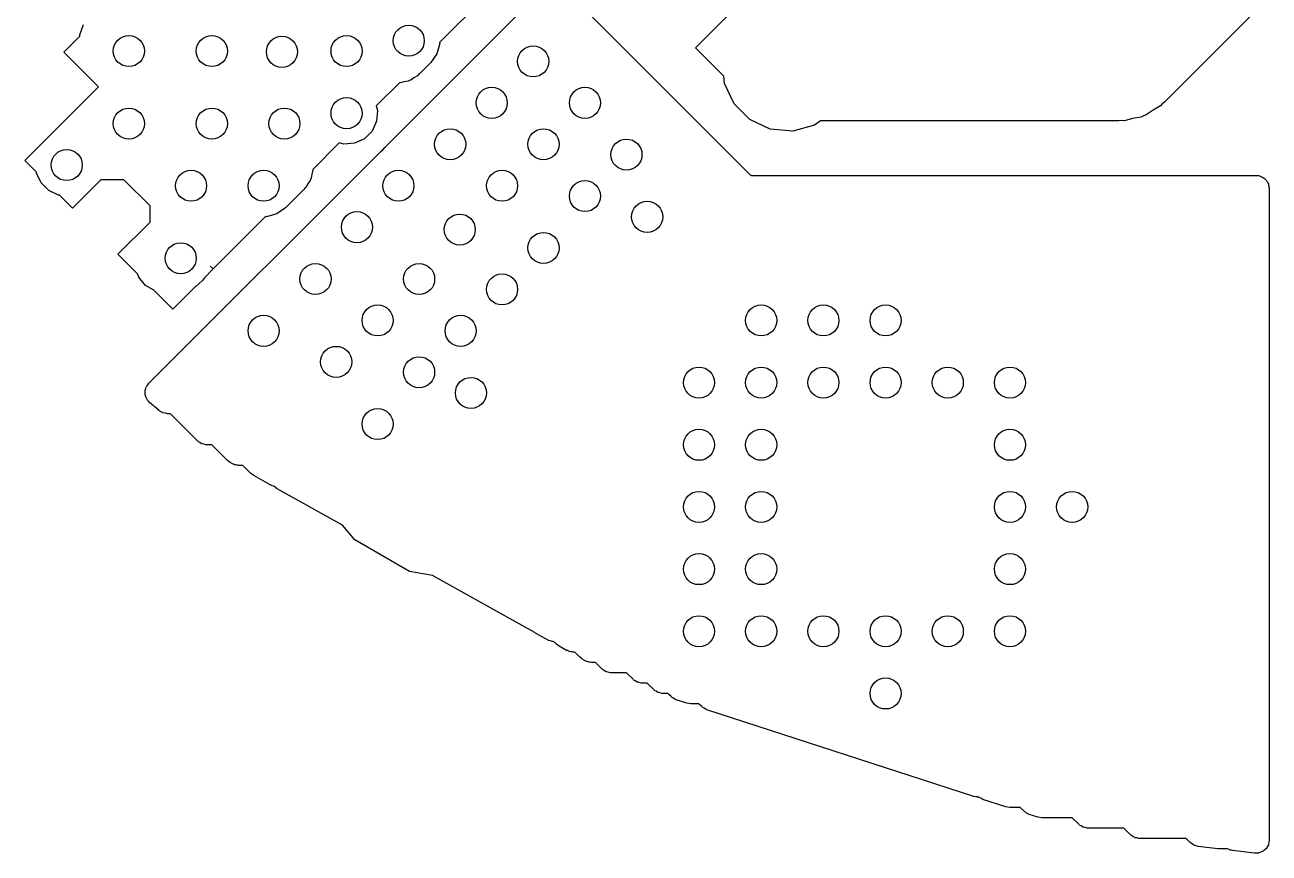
# Model space of a CAD drawing. Extents: x 76 to 124.9, y -113.7 to -66.
# Drawn here: x 84.6 to 96.6, y -113.64 to -105.65 of the extents above; entities that cross this region are included whole.
import ezdxf

# ---------------------------------------------------------------- set-up
doc = ezdxf.new("R2010")
doc.units = 0
doc.header["$MEASUREMENT"] = 0
doc.layers.add('BLACK', color=7, linetype='CONTINUOUS')

msp = doc.modelspace()

# ---------------------------------------------------------------- linework, layer by layer
at = {"layer": 'Black'}
for p, q in [((91.0668, -105.868), (91.9507, -104.984)), ((89.1718, -105.245), (88.5982, -105.819)), ((89.8, -105.3), (91.5938, -107.094)), ((88.0781, -106.822), (89.4, -105.5)), ((96.4919, -105.492), (95.5919, -106.392)), ((85.1269, -105.743), (85.1625, -105.645)), ((85.1269, -105.755), (85.1269, -105.743)), ((84.9715, -105.91), (85.1269, -105.755)), ((88.5989, -105.826), (88.5719, -105.927)), ((88.5982, -105.819), (88.5989, -105.826)), ((91.3401, -106.141), (91.0668, -105.868)), ((85.3074, -106.246), (84.9715, -105.91)), ((88.5719, -105.927), (88.5121, -106.012)), ((88.5121, -106.012), (88.4038, -106.12)), ((88.2106, -106.207), (87.9871, -106.43)), ((88.2178, -106.207), (88.2106, -106.207)), ((88.2557, -106.197), (88.2178, -106.207)), ((88.2943, -106.19), (88.2557, -106.197)), ((88.3057, -106.184), (88.2943, -106.19)), ((88.3185, -106.18), (88.3057, -106.184)), ((88.3506, -106.158), (88.3185, -106.18)), ((88.3845, -106.138), (88.3506, -106.158)), ((88.393, -106.128), (88.3845, -106.138)), ((88.4038, -106.12), (88.393, -106.128)), ((91.3463, -106.212), (91.3401, -106.141)), ((91.438, -106.408), (91.3463, -106.212)), ((84.9821, -106.571), (85.3074, -106.246)), ((87.9871, -106.43), (87.9989, -106.474)), ((91.5915, -106.562), (91.438, -106.408)), ((95.5517, -106.429), (95.481, -106.47)), ((95.5694, -106.408), (95.5517, -106.429)), ((95.5919, -106.392), (95.5694, -106.408)), ((84.5968, -106.957), (84.9821, -106.571)), ((84.9821, -106.571), (84.9821, -106.571)), ((87.9898, -106.578), (87.9457, -106.672)), ((87.9989, -106.474), (87.9898, -106.578)), ((91.7882, -106.654), (91.5915, -106.562)), ((92.2733, -106.575), (92.2141, -106.616)), ((92.8, -106.575), (92.2733, -106.575)), ((95.05, -106.575), (92.8, -106.575)), ((95.15, -106.575), (95.05, -106.575)), ((95.1771, -106.57), (95.15, -106.575)), ((95.2045, -106.573), (95.1771, -106.57)), ((95.2834, -106.551), (95.2045, -106.573)), ((95.3638, -106.537), (95.2834, -106.551)), ((95.3876, -106.524), (95.3638, -106.537)), ((95.4141, -106.516), (95.3876, -106.524)), ((95.481, -106.47), (95.4141, -106.516)), ((87.9457, -106.672), (87.8721, -106.746)), ((92.0045, -106.673), (91.7882, -106.654)), ((92.2141, -106.616), (92.0045, -106.673)), ((87.63, -106.787), (87.3752, -107.042)), ((87.6739, -106.799), (87.63, -106.787)), ((87.7776, -106.79), (87.6739, -106.799)), ((87.8721, -106.746), (87.7776, -106.79)), ((88.0704, -106.83), (88.0748, -106.827)), ((88.0748, -106.827), (88.0781, -106.822)), ((85.7926, -109.107), (88.0199, -106.88)), ((88.0199, -106.88), (88.0253, -106.876)), ((88.0253, -106.876), (88.0297, -106.871)), ((88.0297, -106.871), (88.05, -106.855)), ((88.05, -106.855), (88.0704, -106.83)), ((84.7095, -107.069), (84.5968, -106.957)), ((87.3758, -107.049), (87.3657, -107.087)), ((87.3752, -107.042), (87.3758, -107.049)), ((84.7102, -107.078), (84.7095, -107.069)), ((84.7543, -107.172), (84.7102, -107.078)), ((84.8279, -107.246), (84.7543, -107.172)), ((85.3307, -107.142), (85.0564, -107.416)), ((85.5529, -107.142), (85.3307, -107.142)), ((85.8044, -107.394), (85.5529, -107.142)), ((87.3264, -107.182), (87.3068, -107.216)), ((87.3488, -107.15), (87.3264, -107.182)), ((87.3523, -107.137), (87.3488, -107.15)), ((87.3589, -107.126), (87.3523, -107.137)), ((87.3657, -107.087), (87.3589, -107.126)), ((91.5938, -107.094), (91.6006, -107.099)), ((91.6006, -107.099), (91.6021, -107.099)), ((91.6021, -107.099), (91.6069, -107.1)), ((91.6069, -107.1), (96.475, -107.1)), ((96.475, -107.1), (96.4858, -107.102)), ((96.4858, -107.102), (96.4967, -107.102)), ((96.4967, -107.102), (96.507, -107.106)), ((96.507, -107.106), (96.5178, -107.108)), ((96.5178, -107.108), (96.5272, -107.113)), ((96.5272, -107.113), (96.5375, -107.117)), ((96.5375, -107.117), (96.5459, -107.124)), ((96.5459, -107.124), (96.5553, -107.129)), ((96.5553, -107.129), (96.5624, -107.138)), ((96.5624, -107.138), (96.5708, -107.145)), ((96.5708, -107.145), (96.5762, -107.154)), ((96.5762, -107.154), (96.5833, -107.163)), ((96.5833, -107.163), (96.587, -107.173)), ((96.587, -107.173), (96.5925, -107.182)), ((96.5925, -107.182), (96.5944, -107.193)), ((84.9224, -107.29), (84.8279, -107.246)), ((84.9307, -107.291), (84.9224, -107.29)), ((85.0564, -107.416), (84.9307, -107.291)), ((87.2891, -107.235), (87.1121, -107.412)), ((87.2967, -107.224), (87.2891, -107.235)), ((87.3068, -107.216), (87.2967, -107.224)), ((96.5944, -107.193), (96.5981, -107.203)), ((96.5981, -107.203), (96.5981, -107.214)), ((96.5981, -107.214), (96.6, -107.225)), ((96.6, -107.225), (96.6, -113.517)), ((85.8044, -107.552), (85.8044, -107.394)), ((87.1121, -107.412), (87.0268, -107.472)), ((86.9189, -107.498), (86.414, -108.003)), ((86.9261, -107.499), (86.9189, -107.498)), ((87.0268, -107.472), (86.9261, -107.499)), ((85.4948, -107.862), (85.8044, -107.552)), ((85.6826, -108.05), (85.4948, -107.862)), ((86.414, -108.003), (86.3287, -108.088)), ((86.414, -108.003), (86.3858, -107.975)), ((86.3858, -107.975), (86.3858, -107.975)), ((86.3858, -107.975), (86.414, -108.003)), ((85.6946, -108.082), (85.6826, -108.05)), ((85.7616, -108.162), (85.6946, -108.082)), ((86.2797, -108.145), (86.2689, -108.152)), ((86.3121, -108.112), (86.2797, -108.145)), ((86.3287, -108.088), (86.3121, -108.112)), ((85.8414, -108.208), (85.7616, -108.162)), ((86.0251, -108.392), (85.8414, -108.208)), ((86.2474, -108.17), (86.0251, -108.392)), ((86.2604, -108.162), (86.2474, -108.17)), ((86.2689, -108.152), (86.2604, -108.162)), ((85.7834, -109.12), (85.7926, -109.107)), ((85.7564, -109.185), (85.758, -109.179)), ((85.7578, -109.201), (85.7564, -109.185)), ((85.7577, -109.217), (85.7578, -109.201)), ((85.7597, -109.222), (85.7577, -109.217)), ((85.758, -109.173), (85.7635, -109.158)), ((85.758, -109.179), (85.758, -109.173)), ((85.7602, -109.228), (85.7597, -109.222)), ((85.7669, -109.243), (85.7602, -109.228)), ((85.7635, -109.158), (85.7677, -109.143)), ((85.7677, -109.143), (85.7711, -109.138)), ((85.7711, -109.138), (85.7731, -109.133)), ((85.7731, -109.133), (85.7834, -109.12)), ((85.7723, -109.258), (85.7669, -109.243)), ((85.776, -109.262), (85.7723, -109.258)), ((85.7785, -109.268), (85.776, -109.262)), ((85.7898, -109.279), (85.7785, -109.268)), ((85.7999, -109.291), (85.7898, -109.279)), ((85.8929, -109.37), (85.7999, -109.291)), ((85.8933, -109.37), (85.8929, -109.37)), ((85.8936, -109.371), (85.8933, -109.37)), ((85.9121, -109.381), (85.8936, -109.371)), ((85.9304, -109.392), (85.9121, -109.381)), ((85.9308, -109.392), (85.9304, -109.392)), ((85.9312, -109.392), (85.9308, -109.392)), ((85.9521, -109.396), (85.9312, -109.392)), ((85.9731, -109.4), (85.9521, -109.396)), ((85.9735, -109.4), (85.9731, -109.4)), ((85.974, -109.4), (85.9735, -109.4)), ((85.9931, -109.4), (85.974, -109.4)), ((85.9979, -109.401), (85.9931, -109.4)), ((85.9994, -109.401), (85.9979, -109.401)), ((86.0063, -109.406), (85.9994, -109.401)), ((86.2634, -109.663), (86.0063, -109.406)), ((86.2679, -109.667), (86.2634, -109.663)), ((86.2714, -109.671), (86.2679, -109.667)), ((86.2856, -109.679), (86.2714, -109.671)), ((86.2989, -109.688), (86.2856, -109.679)), ((86.3043, -109.69), (86.2989, -109.688)), ((86.309, -109.692), (86.3043, -109.69)), ((86.3251, -109.695), (86.309, -109.692)), ((86.3409, -109.7), (86.3251, -109.695)), ((86.3464, -109.699), (86.3409, -109.7)), ((86.3518, -109.7), (86.3464, -109.699)), ((86.3931, -109.7), (86.3518, -109.7)), ((86.3979, -109.701), (86.3931, -109.7)), ((86.3994, -109.701), (86.3979, -109.701)), ((86.4063, -109.706), (86.3994, -109.701)), ((86.5507, -109.851), (86.4063, -109.706)), ((86.5648, -109.861), (86.5507, -109.851)), ((86.5781, -109.871), (86.5648, -109.861)), ((86.6008, -109.884), (86.5781, -109.871)), ((86.6103, -109.887), (86.6008, -109.884)), ((86.619, -109.892), (86.6103, -109.887)), ((86.6307, -109.895), (86.619, -109.892)), ((86.6418, -109.898), (86.6307, -109.895)), ((86.6519, -109.898), (86.6418, -109.898)), ((86.6618, -109.9), (86.6519, -109.898)), ((86.6931, -109.9), (86.6618, -109.9)), ((86.6979, -109.901), (86.6931, -109.9)), ((86.6994, -109.901), (86.6979, -109.901)), ((86.7063, -109.906), (86.6994, -109.901)), ((86.7774, -109.977), (86.7063, -109.906)), ((86.7915, -109.987), (86.7774, -109.977)), ((86.8048, -109.998), (86.7915, -109.987)), ((86.9635, -110.087), (86.8048, -109.998)), ((86.9665, -110.088), (86.9635, -110.087)), ((86.9691, -110.09), (86.9665, -110.088)), ((86.9795, -110.093), (86.9691, -110.09)), ((86.9831, -110.095), (86.9795, -110.093)), ((86.9994, -110.101), (86.9831, -110.095)), ((87.0133, -110.112), (86.9994, -110.101)), ((87.0184, -110.114), (87.0133, -110.112)), ((87.0315, -110.125), (87.0184, -110.114)), ((87.6612, -110.477), (87.0315, -110.125)), ((87.7799, -110.618), (87.6612, -110.477)), ((88.3063, -110.922), (87.7799, -110.618)), ((88.5282, -110.961), (88.3063, -110.922)), ((89.4748, -111.49), (88.5282, -110.961)), ((89.4836, -111.493), (89.4748, -111.49)), ((89.4915, -111.498), (89.4836, -111.493)), ((89.4994, -111.501), (89.4915, -111.498)), ((89.5081, -111.508), (89.4994, -111.501)), ((89.5157, -111.511), (89.5081, -111.508)), ((89.5222, -111.517), (89.5157, -111.511)), ((89.6435, -111.585), (89.5222, -111.517)), ((89.6465, -111.586), (89.6435, -111.585)), ((89.649, -111.588), (89.6465, -111.586)), ((89.6669, -111.593), (89.649, -111.588)), ((89.6845, -111.599), (89.6669, -111.593)), ((89.6877, -111.599), (89.6845, -111.599)), ((89.6907, -111.6), (89.6877, -111.599)), ((89.6979, -111.601), (89.6907, -111.6)), ((89.6994, -111.601), (89.6979, -111.601)), ((89.7063, -111.606), (89.6994, -111.601)), ((89.7244, -111.624), (89.7063, -111.606)), ((89.7385, -111.634), (89.7244, -111.624)), ((89.7518, -111.645), (89.7385, -111.634)), ((89.8215, -111.684), (89.7518, -111.645)), ((89.831, -111.687), (89.8215, -111.684)), ((89.8398, -111.692), (89.831, -111.687)), ((89.8514, -111.695), (89.8398, -111.692)), ((89.8625, -111.698), (89.8514, -111.695)), ((89.8726, -111.698), (89.8625, -111.698)), ((89.8825, -111.7), (89.8726, -111.698)), ((89.8931, -111.7), (89.8825, -111.7)), ((89.8979, -111.701), (89.8931, -111.7)), ((89.8994, -111.701), (89.8979, -111.701)), ((89.9063, -111.706), (89.8994, -111.701)), ((89.9511, -111.751), (89.9063, -111.706)), ((89.9652, -111.761), (89.9511, -111.751)), ((89.9785, -111.772), (89.9652, -111.761)), ((90.0005, -111.784), (89.9785, -111.772)), ((90.01, -111.787), (90.0005, -111.784)), ((90.0187, -111.792), (90.01, -111.787)), ((90.0303, -111.795), (90.0187, -111.792)), ((90.0415, -111.798), (90.0303, -111.795)), ((90.0515, -111.798), (90.0415, -111.798)), ((90.0614, -111.8), (90.0515, -111.798)), ((90.0931, -111.8), (90.0614, -111.8)), ((90.0979, -111.801), (90.0931, -111.8)), ((90.0994, -111.801), (90.0979, -111.801)), ((90.1063, -111.806), (90.0994, -111.801)), ((90.1634, -111.863), (90.1063, -111.806)), ((90.1679, -111.867), (90.1634, -111.863)), ((90.1714, -111.871), (90.1679, -111.867)), ((90.1856, -111.879), (90.1714, -111.871)), ((90.1989, -111.888), (90.1856, -111.879)), ((90.2043, -111.89), (90.1989, -111.888)), ((90.209, -111.892), (90.2043, -111.89)), ((90.2251, -111.895), (90.209, -111.892)), ((90.2409, -111.9), (90.2251, -111.895)), ((90.2464, -111.899), (90.2409, -111.9)), ((90.2518, -111.9), (90.2464, -111.899)), ((90.3931, -111.9), (90.2518, -111.9)), ((90.3979, -111.901), (90.3931, -111.9)), ((90.3994, -111.901), (90.3979, -111.901)), ((90.4063, -111.906), (90.3994, -111.901)), ((90.4634, -111.963), (90.4063, -111.906)), ((90.4679, -111.967), (90.4634, -111.963)), ((90.4714, -111.971), (90.4679, -111.967)), ((90.4856, -111.979), (90.4714, -111.971)), ((90.4989, -111.988), (90.4856, -111.979)), ((90.5043, -111.99), (90.4989, -111.988)), ((90.509, -111.992), (90.5043, -111.99)), ((90.5251, -111.995), (90.509, -111.992)), ((90.5409, -112), (90.5251, -111.995)), ((90.5464, -111.999), (90.5409, -112)), ((90.5518, -112), (90.5464, -111.999)), ((90.5931, -112), (90.5518, -112)), ((90.5979, -112.001), (90.5931, -112)), ((90.5994, -112.001), (90.5979, -112.001)), ((90.6063, -112.006), (90.5994, -112.001)), ((90.6634, -112.063), (90.6063, -112.006)), ((90.6679, -112.067), (90.6634, -112.063)), ((90.6714, -112.071), (90.6679, -112.067)), ((90.6856, -112.079), (90.6714, -112.071)), ((90.6989, -112.088), (90.6856, -112.079)), ((90.7043, -112.09), (90.6989, -112.088)), ((90.709, -112.092), (90.7043, -112.09)), ((90.7251, -112.095), (90.709, -112.092)), ((90.7409, -112.1), (90.7251, -112.095)), ((90.7464, -112.099), (90.7409, -112.1)), ((90.7518, -112.1), (90.7464, -112.099)), ((90.7931, -112.1), (90.7518, -112.1)), ((90.7979, -112.101), (90.7931, -112.1)), ((90.7994, -112.101), (90.7979, -112.101)), ((90.8063, -112.106), (90.7994, -112.101)), ((90.83, -112.13), (90.8063, -112.106)), ((90.8363, -112.134), (90.83, -112.13)), ((90.8415, -112.14), (90.8363, -112.134)), ((90.854, -112.147), (90.8415, -112.14)), ((90.8656, -112.155), (90.854, -112.147)), ((90.873, -112.157), (90.8656, -112.155)), ((90.8798, -112.161), (90.873, -112.157)), ((90.9825, -112.194), (90.8798, -112.161)), ((91.0018, -112.197), (90.9825, -112.194)), ((91.0211, -112.2), (91.0018, -112.197)), ((91.0931, -112.2), (91.0211, -112.2)), ((91.0979, -112.201), (91.0931, -112.2)), ((91.0994, -112.201), (91.0979, -112.201)), ((91.1063, -112.206), (91.0994, -112.201)), ((91.1263, -112.226), (91.1063, -112.206)), ((91.1326, -112.231), (91.1263, -112.226)), ((91.1377, -112.236), (91.1326, -112.231)), ((91.1502, -112.243), (91.1377, -112.236)), ((91.1618, -112.251), (91.1502, -112.243)), ((91.1693, -112.253), (91.1618, -112.251)), ((91.176, -112.257), (91.1693, -112.253)), ((93.7524, -113.094), (91.176, -112.257)), ((93.7718, -113.097), (93.7524, -113.094)), ((93.7855, -113.099), (93.7718, -113.097)), ((93.7862, -113.099), (93.7855, -113.099)), ((93.7875, -113.099), (93.7862, -113.099)), ((93.791, -113.1), (93.7875, -113.099)), ((93.7931, -113.1), (93.791, -113.1)), ((93.7979, -113.101), (93.7931, -113.1)), ((93.7994, -113.101), (93.7979, -113.101)), ((93.8016, -113.103), (93.7994, -113.101)), ((93.8199, -113.112), (93.8016, -113.103)), ((93.8381, -113.122), (93.8199, -113.112)), ((94.0602, -113.194), (93.8381, -113.122)), ((94.0795, -113.197), (94.0602, -113.194)), ((94.0988, -113.2), (94.0795, -113.197)), ((94.1931, -113.2), (94.0988, -113.2)), ((94.1979, -113.201), (94.1931, -113.2)), ((94.1994, -113.201), (94.1979, -113.201)), ((94.2063, -113.206), (94.1994, -113.201)), ((94.237, -113.237), (94.2063, -113.206)), ((94.2433, -113.241), (94.237, -113.237)), ((94.2485, -113.247), (94.2433, -113.241)), ((94.261, -113.254), (94.2485, -113.247)), ((94.2726, -113.262), (94.261, -113.254)), ((94.28, -113.264), (94.2726, -113.262)), ((94.2868, -113.268), (94.28, -113.264)), ((94.3679, -113.294), (94.2868, -113.268)), ((94.3873, -113.297), (94.3679, -113.294)), ((94.4066, -113.3), (94.3873, -113.297)), ((94.6931, -113.3), (94.4066, -113.3)), ((94.6979, -113.301), (94.6931, -113.3)), ((94.6994, -113.301), (94.6979, -113.301)), ((94.7063, -113.306), (94.6994, -113.301)), ((94.7634, -113.363), (94.7063, -113.306)), ((94.7679, -113.367), (94.7634, -113.363)), ((94.7714, -113.371), (94.7679, -113.367)), ((94.7856, -113.379), (94.7714, -113.371)), ((94.7989, -113.388), (94.7856, -113.379)), ((94.8043, -113.39), (94.7989, -113.388)), ((94.809, -113.392), (94.8043, -113.39)), ((94.8251, -113.395), (94.809, -113.392)), ((94.8409, -113.4), (94.8251, -113.395)), ((94.8464, -113.399), (94.8409, -113.4)), ((94.8518, -113.4), (94.8464, -113.399)), ((95.1931, -113.4), (94.8518, -113.4)), ((95.1979, -113.401), (95.1931, -113.4)), ((95.1994, -113.401), (95.1979, -113.401)), ((95.2063, -113.406), (95.1994, -113.401)), ((95.2634, -113.463), (95.2063, -113.406)), ((95.2679, -113.467), (95.2634, -113.463)), ((95.2714, -113.471), (95.2679, -113.467)), ((95.2856, -113.479), (95.2714, -113.471)), ((95.2989, -113.488), (95.2856, -113.479)), ((95.3043, -113.49), (95.2989, -113.488)), ((95.309, -113.492), (95.3043, -113.49)), ((95.3251, -113.495), (95.309, -113.492)), ((95.3409, -113.5), (95.3251, -113.495)), ((95.3464, -113.499), (95.3409, -113.5)), ((95.3518, -113.5), (95.3464, -113.499)), ((95.7931, -113.5), (95.3518, -113.5)), ((95.7979, -113.501), (95.7931, -113.5)), ((95.7994, -113.501), (95.7979, -113.501)), ((95.8063, -113.506), (95.7994, -113.501)), ((95.8405, -113.541), (95.8063, -113.506)), ((95.8567, -113.552), (95.8405, -113.541)), ((96.5968, -113.535), (96.5947, -113.553)), ((96.6, -113.517), (96.5968, -113.535)), ((95.8726, -113.564), (95.8567, -113.552)), ((95.8745, -113.564), (95.8726, -113.564)), ((95.8761, -113.565), (95.8745, -113.564)), ((95.8952, -113.571), (95.8761, -113.565)), ((95.9141, -113.576), (95.8952, -113.571)), ((96.1058, -113.599), (95.9141, -113.576)), ((96.1132, -113.599), (96.1058, -113.599)), ((96.1206, -113.6), (96.1132, -113.599)), ((96.1931, -113.6), (96.1206, -113.6)), ((96.1979, -113.601), (96.1931, -113.6)), ((96.216, -113.607), (96.1979, -113.601)), ((96.2187, -113.608), (96.216, -113.607)), ((96.2258, -113.611), (96.2187, -113.608)), ((96.2367, -113.613), (96.2258, -113.611)), ((96.2473, -113.616), (96.2367, -113.613)), ((96.4602, -113.641), (96.2473, -113.616)), ((96.4784, -113.64), (96.4602, -113.641)), ((96.4967, -113.64), (96.4784, -113.64)), ((96.5, -113.639), (96.4967, -113.64)), ((96.5035, -113.639), (96.5, -113.639)), ((96.5203, -113.632), (96.5035, -113.639)), ((96.5375, -113.626), (96.5203, -113.632)), ((96.5402, -113.623), (96.5375, -113.626)), ((96.5434, -113.622), (96.5402, -113.623)), ((96.5568, -113.609), (96.5434, -113.622)), ((96.5708, -113.598), (96.5568, -113.609)), ((96.5725, -113.595), (96.5708, -113.598)), ((96.5751, -113.592), (96.5725, -113.595)), ((96.5833, -113.576), (96.5751, -113.592)), ((96.5925, -113.56), (96.5833, -113.576)), ((96.5931, -113.557), (96.5925, -113.56)), ((96.5947, -113.553), (96.5931, -113.557))]:
    msp.add_line(p, q, dxfattribs=at)
for centre in [(88.3, -105.8), (85.6, -105.9), (86.4, -105.9), (87.0769, -105.908), (87.7, -105.9), (89.5, -106), (89.1, -106.4), (90, -106.4), (85.6, -106.6), (86.4, -106.6), (87.1, -106.6), (87.7, -106.5), (88.7, -106.8), (89.6, -106.8), (90.4, -106.9), (85, -107), (86.2, -107.2), (86.9, -107.2), (88.2, -107.2), (89.2, -107.2), (90, -107.3), (90.6, -107.5), (87.8, -107.6), (88.7917, -107.623), (89.6, -107.8), (86.1, -107.9), (87.4, -108.1), (88.4, -108.1), (89.2, -108.2), (88, -108.5), (91.7, -108.5), (92.3, -108.5), (92.9, -108.5), (86.9, -108.6), (88.8, -108.6), (87.6, -108.9), (88.4, -109), (91.1, -109.1), (91.7, -109.1), (92.3, -109.1), (92.9, -109.1), (93.5, -109.1), (94.1, -109.1), (88.9, -109.2), (88, -109.5), (91.1, -109.7), (91.7, -109.7), (94.1, -109.7), (91.1, -110.3), (91.7, -110.3), (94.1, -110.3), (94.7, -110.3), (91.1, -110.9), (91.7, -110.9), (94.1, -110.9), (91.1, -111.5), (91.7, -111.5), (92.3, -111.5), (92.9, -111.5), (93.5, -111.5), (94.1, -111.5), (92.9, -112.1)]:
    msp.add_circle(centre, 0.15, dxfattribs=at)

doc.saveas('drawing.dxf')
